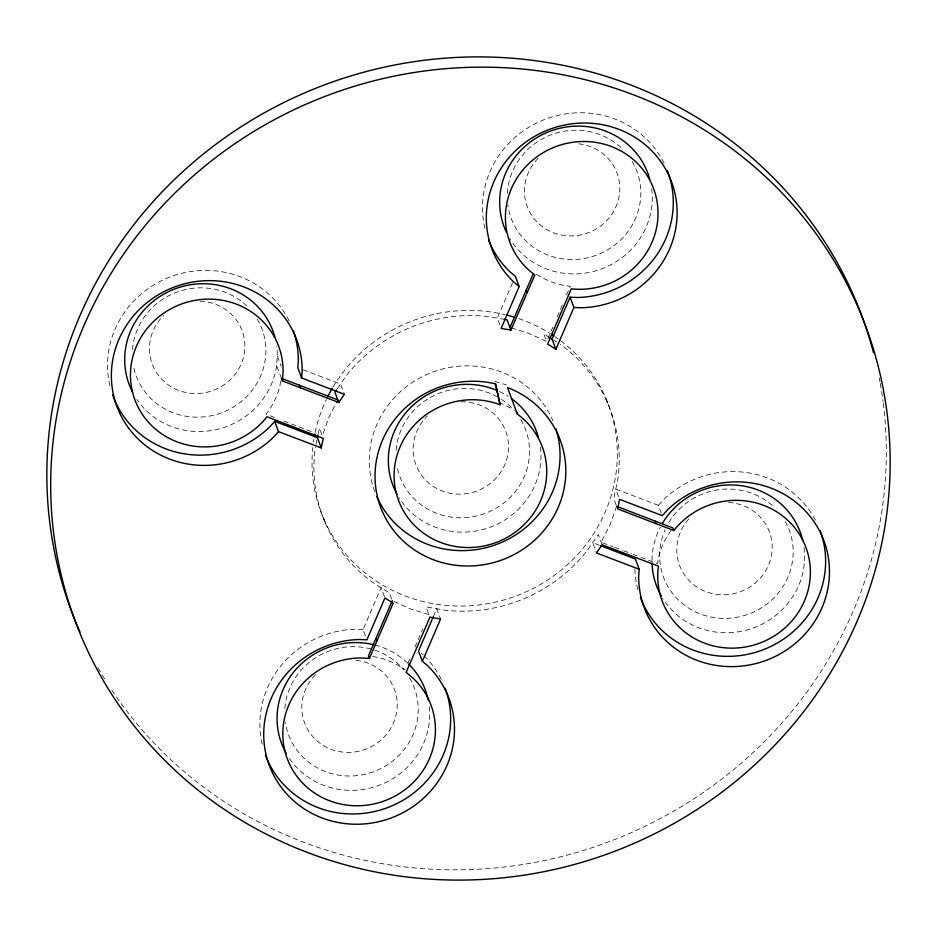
<?xml version="1.0" encoding="UTF-8"?>
<svg xmlns="http://www.w3.org/2000/svg" width="937" height="937" viewBox="0 0 937 937"><rect width="100%" height="100%" fill="white"/><g stroke="black" fill="none" stroke-linecap="round" stroke-linejoin="round"><path stroke-width="0.7" stroke-dasharray="4.68 3.51" d="M281.463 378.396L276.602 365.723L277.317 356.06A76.705 73.508 -20.5 0 0 276.731 346.432M315.968 444.466L317.116 439.02M318.264 433.585L319.423 428.139L322.293 435.846L328.84 417.41L337.156 401.141M280.866 381.16L279.378 388.07A76.705 73.508 -20.5 0 1 266.038 414.189L276.239 418.113M616.616 506.285L610.081 524.732L601.121 542.242L613.079 546.763M511.309 327.927L528.819 333.338L546.669 341.525L552.783 327.224M557.234 316.823L562.797 303.822M566.545 295.05L570.293 286.289A76.705 73.508 -20.5 0 1 536.175 274.002M365.477 635.965L363.076 629.547L381.113 587.71L384.943 597.97M512.516 282.833L497.301 318.135L501.143 328.395M407.876 663.537L411.097 656.052M414.95 647.104L422.798 628.914M433.327 616.687L436.747 608.757L440.577 619.017M337.32 388.703L346.116 375.889A153.399 147.004 -20.5 0 1 487.521 316.448L504.293 319.341M661.346 513.078L658.477 505.371L663.244 500.053A95.879 91.885 -20.5 0 1 812.484 514.963M363.076 629.547L355.919 629.242A95.879 91.885 -20.5 0 0 262.969 747.398M372.727 656.521C384.439 658.184 395.484 663.103 405.182 669.791M494.771 381.347L506.566 384.99M428.959 614.613L410.101 608.792L392.252 600.605L389.37 592.91L372.844 582.509A153.399 147.004 -20.5 0 1 315.394 447.183M614.403 547.267L622.367 550.277M623.691 550.78L631.655 553.802M632.99 554.306L639.631 556.812M640.908 557.292L657.516 563.582A76.705 73.508 -20.5 0 1 672.016 529.065M303.143 369.775L340.518 384.041L344.359 394.301M658.477 505.371L615.761 489.079L619.591 499.339M599.317 545.24L592.641 542.699L596.482 552.959M283.888 421.064L313.028 432.273M499.14 402.207L512.785 409.27M549.691 337.543L543.788 333.83L546.669 341.525M553.228 339.768L556.777 341.993M421.322 653.358L423.184 654.904M606.075 398.799L607.984 403.929M616.136 505.008L613.747 498.589L617.776 479.557A153.399 147.004 -20.5 0 0 560.314 344.23M602.081 544.807L598.251 534.547L587.042 550.851A153.399 147.004 -20.5 0 1 445.637 610.292L426.077 606.918L429.919 617.178M277.317 356.06L281.159 366.32M323.253 517.681L325.174 522.811M560.631 340.752A153.399 147.004 -20.5 0 1 523.443 593.004A153.399 147.004 -20.5 0 1 312.794 447.546M313.473 442.053A153.399 147.004 -20.5 0 1 313.895 439.312M315.172 432.472A153.399 147.004 -20.5 0 1 326.357 399.467M332.998 387.063A153.399 147.004 -20.5 0 1 505.16 314.691M518.735 318.603A153.399 147.004 -20.5 0 1 550.312 333.631M554.985 336.688A153.399 147.004 -20.5 0 1 558.393 339.1M374.8 491.667A95.879 91.885 -20.5 0 1 430.692 372.867A95.879 91.885 -20.5 0 1 553.041 421.088M540.391 447.043A76.705 73.508 -20.5 0 1 489.383 527.461A76.705 73.508 -20.5 0 1 399.033 497.711M499.515 391.572A76.705 73.508 -20.5 0 1 508.077 396.304M520.796 419.6A67.113 64.313 -20.5 0 1 485.846 513.136A67.113 64.313 -20.5 0 1 397.159 467.059M396.14 450.24A67.113 64.313 -20.5 0 1 496.528 396.433M501.412 399.361A67.113 64.313 -20.5 0 1 514.19 410.5M461.145 401.797A47.939 45.936 -20.5 0 1 506.812 458.978A47.939 45.936 -20.5 0 1 436.701 488.458A47.939 45.936 -20.5 0 1 427.331 416.016M632.1 161.363A67.113 64.313 -20.5 0 1 595.089 255.649A67.113 64.313 -20.5 0 1 507.784 204.664M507.35 193.42A67.113 64.313 -20.5 0 1 550.265 135.115A67.113 64.313 -20.5 0 1 621.582 148.187M578.679 143.829A47.939 45.936 -20.5 0 1 616.839 204.617A47.939 45.936 -20.5 0 1 546.236 229.214A47.939 45.936 -20.5 0 1 538.634 157.779M651.695 188.805A76.705 73.508 -20.5 0 1 600.008 269.469A76.705 73.508 -20.5 0 1 509.623 238.303M785.159 521.417A67.113 64.313 -20.5 0 1 729.595 618.197A67.113 64.313 -20.5 0 1 664.883 530.248M668.795 522.577A67.113 64.313 -20.5 0 1 773.939 507.034M804.051 547.653A76.705 73.508 -20.5 0 1 753.032 628.071A76.705 73.508 -20.5 0 1 662.682 598.321M652 560.42A76.705 73.508 -20.5 0 1 660.421 526.945M728.541 502.478A47.939 45.936 -20.5 0 1 769.745 561.931A47.939 45.936 -20.5 0 1 699.283 588.471A47.939 45.936 -20.5 0 1 690.979 516.627M276.602 365.723A76.705 73.508 -20.5 0 1 217.489 429.31A76.705 73.508 -20.5 0 1 136.872 399.408M257.148 318.978A67.113 64.313 -20.5 0 1 221.507 412.784A67.113 64.313 -20.5 0 1 133.253 365.067M132.48 349.63A67.113 64.313 -20.5 0 1 175.992 292.473A67.113 64.313 -20.5 0 1 246.63 305.813M199.991 301.199A47.939 45.936 -20.5 0 1 242.683 359.925A47.939 45.936 -20.5 0 1 172.326 387.45A47.939 45.936 -20.5 0 1 163.67 315.394M409.492 677.826A67.113 64.313 -20.5 0 1 373.172 771.877A67.113 64.313 -20.5 0 1 285.375 722.521M284.836 708.477A67.113 64.313 -20.5 0 1 373.336 649.681M374.706 650.114A67.113 64.313 -20.5 0 1 403.8 669.803M356.072 660.292A47.939 45.936 -20.5 0 1 394.231 721.08A47.939 45.936 -20.5 0 1 323.628 745.676A47.939 45.936 -20.5 0 1 316.027 674.242M429.251 706.639A76.705 73.508 -20.5 0 1 377.4 785.932A76.705 73.508 -20.5 0 1 287.729 755.936M374.976 645.031A76.705 73.508 -20.5 0 1 407.689 663.115M879.211 377.763A421.861 404.28 -20.5 0 1 880.007 381.991M880.265 383.397A421.861 404.28 -20.5 0 1 883.087 401.797M883.275 403.215A421.861 404.28 -20.5 0 1 605.829 842.902A421.861 404.28 -20.5 0 1 110.004 687.371M104.628 678.903A421.861 404.28 -20.5 0 1 98.057 667.835M424.156 655.841A95.879 91.885 -20.5 0 1 442.006 680.801M637.933 589.771A95.879 91.885 -20.5 0 1 634.864 568.618M813.175 516.111A95.879 91.885 -20.5 0 1 815.776 520.785M484.921 228.347A95.879 91.885 -20.5 0 1 547.173 118.542A95.879 91.885 -20.5 0 1 664.614 164.338M109.957 385.962A95.879 91.885 -20.5 0 1 172.221 276.157A95.879 91.885 -20.5 0 1 289.65 321.953"/><path stroke-width="1.41" d="M293.246 330.585A95.879 91.885 -20.5 0 1 298.317 360.804L297.802 367.737L301.644 377.998L344.359 394.301L338.749 402.453L282.424 380.961L283.079 371.45A76.705 73.508 -20.5 0 0 184.308 303.026A76.705 73.508 -20.5 0 0 143.958 416.684A76.705 73.508 -20.5 0 0 266.998 416.754L323.253 438.411L321.239 447.921L278.523 431.629L274.693 421.357L269.926 426.686A95.879 91.885 -20.5 0 1 112.604 394.922M301.644 377.998L302.159 371.064A95.879 91.885 -20.5 0 0 182.692 284.309A95.879 91.885 -20.5 0 0 123.825 420.889A95.879 91.885 -20.5 0 0 273.756 436.947L278.523 431.629M639.198 569.263L638.683 576.196A95.879 91.885 -20.5 0 0 758.138 662.951A95.879 91.885 -20.5 0 0 817.005 526.371A95.879 91.885 -20.5 0 0 667.074 510.314L662.307 515.643L619.591 499.339L617.577 508.861L673.844 530.506A76.705 73.508 -20.5 0 1 798.711 533.223A76.705 73.508 -20.5 0 1 750.092 646.038A76.705 73.508 -20.5 0 1 658.477 566.147L602.081 544.807L596.482 552.959L639.198 569.263L635.356 559.002L600.652 545.756M321.239 447.921L317.409 437.661L317.983 434.944M488.505 239.813A95.879 91.885 -20.5 0 0 509.974 271.824L515.338 276.298L519.18 286.558L501.143 328.395L510.923 330.082L534.851 274.974A76.705 73.508 -20.5 0 1 541.153 153.926A76.705 73.508 -20.5 0 1 656.345 197.883A76.705 73.508 -20.5 0 1 571.254 288.854L547.63 344.09L555.887 349.29L573.924 307.453L570.083 297.193L577.239 297.498A95.879 91.885 -20.5 0 0 667.273 170.452M392.252 600.605L368.475 655.783L369.436 658.348L359.632 657.973A76.705 73.508 -20.5 0 0 285.27 752.493A76.705 73.508 -20.5 0 0 396.831 795.068A76.705 73.508 -20.5 0 0 413.44 678.505L406.143 672.356L429.919 617.178L440.577 619.017L422.364 661.288L427.026 665.176A95.879 91.885 -20.5 0 1 406.248 810.868A95.879 91.885 -20.5 0 1 266.799 757.658A95.879 91.885 -20.5 0 1 359.761 639.502L366.917 639.807L384.943 597.97L393.212 603.17L369.436 658.348M555.887 349.29L552.057 339.03L570.083 297.193M433.327 616.687L418.523 651.028L422.364 661.288M509.962 327.517L533.352 273.651M336.512 389.862L334.919 392.193L338.749 402.453M573.924 307.453L581.081 307.758A95.879 91.885 -20.5 0 0 674.031 189.602A95.879 91.885 -20.5 0 0 534.582 136.392A95.879 91.885 -20.5 0 0 513.816 282.096L519.18 286.558M504.293 319.341L507.081 319.822L510.923 330.082M282.74 378.876L337.788 399.888M274.693 421.357L317.409 437.661M616.616 506.285L672.883 527.941L673.844 530.506M549.691 337.543L552.057 339.03M655.033 521.066L655.994 523.631M526.301 289.896L527.262 292.461M516.322 411.495L517.283 414.06A76.705 73.508 -20.5 0 1 505.195 538.447A76.705 73.508 -20.5 0 1 394.149 478.42A76.705 73.508 -20.5 0 1 500.1 404.772L495.732 383.912A95.879 91.885 -20.5 0 0 377.142 495.532A95.879 91.885 -20.5 0 0 531.244 543.12A95.879 91.885 -20.5 0 0 507.514 387.555L517.283 414.06M500.1 404.772L495.357 384.123M299.313 385.201L300.273 387.766M281.463 378.396L282.424 380.961M376.006 638.296L376.967 640.861M314.363 436.572A153.399 147.004 -20.5 0 1 314.891 433.843M327.599 396.937A153.399 147.004 -20.5 0 1 332.284 388.269M506.53 315.019A153.399 147.004 -20.5 0 1 514.706 317.303M551.495 334.38A153.399 147.004 -20.5 0 1 553.826 335.914M555.84 428.607A95.879 91.885 -20.5 0 1 497.336 544.116A95.879 91.885 -20.5 0 1 376.815 496.61M396.948 494.15A76.705 73.508 -20.5 0 1 409.563 408.614A76.705 73.508 -20.5 0 1 496.95 390.424M511.532 398.67A76.705 73.508 -20.5 0 1 538.506 437.602M506.39 232.235A76.705 73.508 -20.5 0 1 550.581 131.028A76.705 73.508 -20.5 0 1 649.809 179.365M662.482 523.256A76.705 73.508 -20.5 0 1 740.207 485.553A76.705 73.508 -20.5 0 1 802.833 540.883M661.276 595.967A76.705 73.508 -20.5 0 1 652.035 563.172M132.644 392.322A76.705 73.508 -20.5 0 1 174.27 289.158A76.705 73.508 -20.5 0 1 274.857 336.992M408.673 664.075A76.705 73.508 -20.5 0 1 428.174 699.845M286.324 753.582A76.705 73.508 -20.5 0 1 293.574 672.18A76.705 73.508 -20.5 0 1 373.605 644.691M79.985 632.077A421.861 404.28 -20.5 0 1 332.94 81.812A421.861 404.28 -20.5 0 1 873.483 352.64M445.134 688.168A95.879 91.885 -20.5 0 1 387.297 807.717A95.879 91.885 -20.5 0 1 265.417 755.035M820.098 530.553A95.879 91.885 -20.5 0 1 762.261 650.102A95.879 91.885 -20.5 0 1 640.381 597.408M359.047 868.388A421.861 404.28 -20.5 0 0 876.587 360.136A421.861 404.28 -20.5 0 0 175.629 192.354A421.861 404.28 -20.5 0 0 359.047 868.388"/></g></svg>
